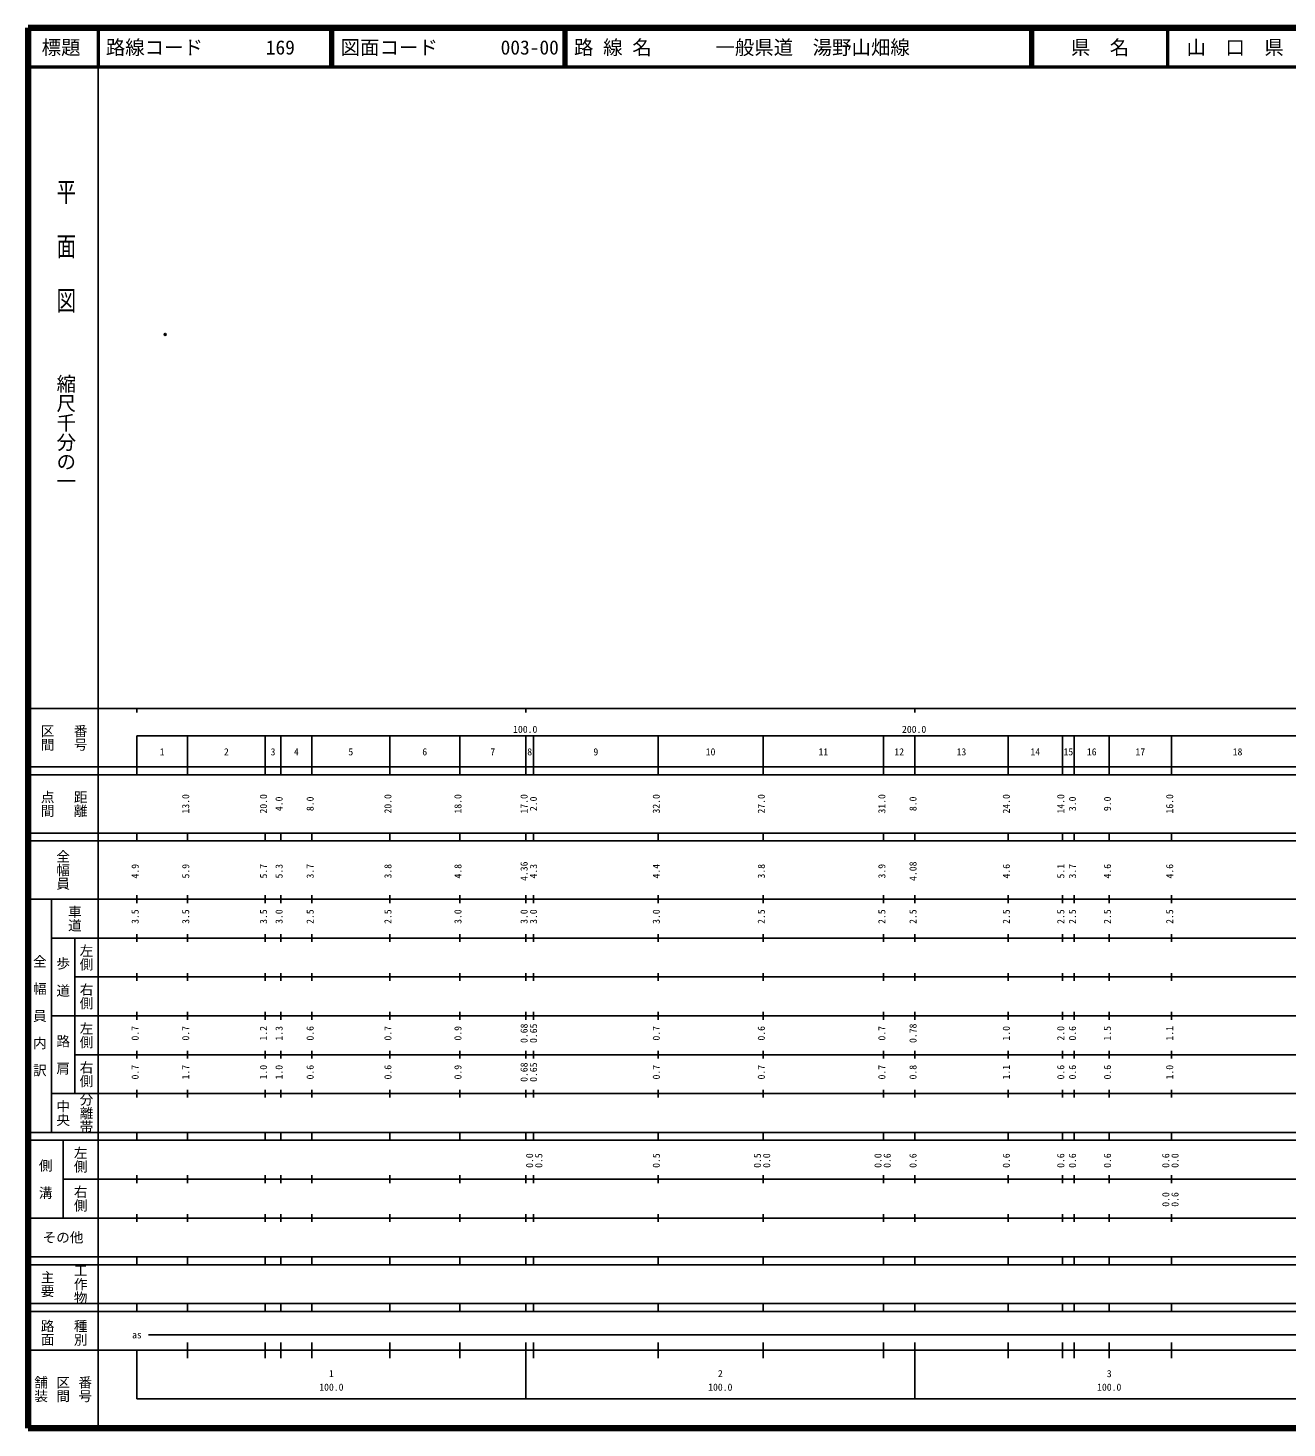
# Model space of a CAD drawing. Units: millimetres on the paper. Extents: x 40 to 680, y 20 to 380.
# Drawn here: x 40 to 363.7, y 20 to 380 of the extents above; entities that cross this region are included whole.
import ezdxf
from ezdxf.enums import TextEntityAlignment as Align

# ---------------------------------------------------------------- set-up
doc = ezdxf.new("R2010")
doc.units = ezdxf.units.MM
doc.header["$PDMODE"] = 32
doc.header["$PDSIZE"] = 0.5
doc.layers.add('M-OTRS', color=6, linetype='Continuous')
doc.layers.add('M-TTL-TXT', color=7, linetype='Continuous')
for name, color, linetype, lineweight in [('M-TTL', 2, 'Continuous', 140), ('M-TTL-BAND', 7, 'Continuous', 25), ('M-TTL-LINE', 7, 'Continuous', 50)]:
    doc.layers.add(name, color=color, linetype=linetype, lineweight=lineweight)
doc.styles.add('@ＭＳ ゴシック', font='')
doc.styles.add('ＭＳ ゴシック', font='')
doc.styles.get('@ＭＳ ゴシック').set_extended_font_data('@MS Gothic')
doc.styles.get('ＭＳ ゴシック').set_extended_font_data('MS Gothic')

msp = doc.modelspace()

# ---------------------------------------------------------------- linework, layer by layer
at = {"layer": 'M-OTRS'}
msp.add_point((75.277, 301.221), dxfattribs=at)
at = {"layer": 'M-TTL'}
for p, q in [((40, 380), (40, 20)), ((680, 380), (40, 380)), ((40, 20), (680, 20))]:
    msp.add_line(p, q, dxfattribs=at)
at = {"layer": 'M-TTL-BAND'}
for p, q in [((58, 370), (58, 20)), ((40, 205), (579, 205)), ((68, 205), (68, 204)), ((168, 205), (168, 204)), ((268, 205), (268, 204)), ((68, 198), (579, 198)), ((68, 198), (68, 188)), ((81, 188), (81, 198)), ((101, 188), (101, 198)), ((105, 188), (105, 198)), ((113, 188), (113, 198)), ((133, 188), (133, 198)), ((151, 188), (151, 198)), ((168, 188), (168, 198)), ((170, 188), (170, 198)), ((202, 188), (202, 198)), ((229, 188), (229, 198)), ((260, 188), (260, 198)), ((268, 188), (268, 198)), ((292, 188), (292, 198)), ((306, 188), (306, 198)), ((309, 188), (309, 198)), ((318, 188), (318, 198)), ((334, 188), (334, 198)), ((40, 190), (579, 190)), ((40, 188), (579, 188)), ((40, 173), (579, 173)), ((68, 171), (68, 173)), ((81, 171), (81, 173)), ((101, 171), (101, 173)), ((105, 171), (105, 173)), ((113, 171), (113, 173)), ((133, 171), (133, 173)), ((151, 171), (151, 173)), ((168, 171), (168, 173)), ((170, 171), (170, 173)), ((202, 171), (202, 173)), ((229, 171), (229, 173)), ((260, 171), (260, 173)), ((268, 171), (268, 173)), ((292, 171), (292, 173)), ((306, 171), (306, 173)), ((309, 171), (309, 173)), ((318, 171), (318, 173)), ((334, 171), (334, 173)), ((40, 171), (579, 171)), ((40, 156), (579, 156)), ((46, 96), (46, 156)), ((68, 155), (68, 157)), ((81, 155), (81, 157)), ((101, 155), (101, 157)), ((105, 155), (105, 157)), ((113, 155), (113, 157)), ((133, 155), (133, 157)), ((151, 155), (151, 157)), ((168, 155), (168, 157)), ((170, 155), (170, 157)), ((202, 155), (202, 157)), ((229, 155), (229, 157)), ((260, 155), (260, 157)), ((268, 155), (268, 157)), ((292, 155), (292, 157)), ((306, 155), (306, 157)), ((309, 155), (309, 157)), ((318, 155), (318, 157)), ((334, 155), (334, 157)), ((46, 146), (579, 146)), ((52, 146), (52, 106)), ((68, 145), (68, 147)), ((81, 145), (81, 147)), ((101, 145), (101, 147)), ((105, 145), (105, 147)), ((113, 145), (113, 147)), ((133, 145), (133, 147)), ((151, 145), (151, 147)), ((168, 145), (168, 147)), ((170, 145), (170, 147)), ((202, 145), (202, 147)), ((229, 145), (229, 147)), ((260, 145), (260, 147)), ((268, 145), (268, 147)), ((292, 145), (292, 147)), ((306, 145), (306, 147)), ((309, 145), (309, 147)), ((318, 145), (318, 147)), ((334, 145), (334, 147)), ((68, 135), (68, 137)), ((81, 135), (81, 137)), ((101, 135), (101, 137)), ((105, 135), (105, 137)), ((113, 135), (113, 137)), ((133, 135), (133, 137)), ((151, 135), (151, 137)), ((168, 135), (168, 137)), ((170, 135), (170, 137)), ((202, 135), (202, 137)), ((229, 135), (229, 137)), ((260, 135), (260, 137)), ((268, 135), (268, 137)), ((292, 135), (292, 137)), ((306, 135), (306, 137)), ((309, 135), (309, 137)), ((318, 135), (318, 137)), ((334, 135), (334, 137)), ((52, 136), (579, 136)), ((46, 126), (579, 126)), ((68, 125), (68, 127)), ((81, 125), (81, 127)), ((101, 125), (101, 127)), ((105, 125), (105, 127)), ((113, 125), (113, 127)), ((133, 125), (133, 127)), ((151, 125), (151, 127)), ((168, 125), (168, 127)), ((170, 125), (170, 127)), ((202, 125), (202, 127)), ((229, 125), (229, 127)), ((260, 125), (260, 127)), ((268, 125), (268, 127)), ((292, 125), (292, 127)), ((306, 125), (306, 127)), ((309, 125), (309, 127)), ((318, 125), (318, 127)), ((334, 125), (334, 127)), ((52, 116), (579, 116)), ((68, 115), (68, 117)), ((81, 115), (81, 117)), ((101, 115), (101, 117)), ((105, 115), (105, 117)), ((113, 115), (113, 117)), ((133, 115), (133, 117)), ((151, 115), (151, 117)), ((168, 115), (168, 117)), ((170, 115), (170, 117)), ((202, 115), (202, 117)), ((229, 115), (229, 117)), ((260, 115), (260, 117)), ((268, 115), (268, 117)), ((292, 115), (292, 117)), ((306, 115), (306, 117)), ((309, 115), (309, 117)), ((318, 115), (318, 117)), ((334, 115), (334, 117)), ((46, 106), (579, 106)), ((68, 105), (68, 107)), ((81, 105), (81, 107)), ((101, 105), (101, 107)), ((105, 105), (105, 107)), ((113, 105), (113, 107)), ((133, 105), (133, 107)), ((151, 105), (151, 107)), ((168, 105), (168, 107)), ((170, 105), (170, 107)), ((202, 105), (202, 107)), ((229, 105), (229, 107)), ((260, 105), (260, 107)), ((268, 105), (268, 107)), ((292, 105), (292, 107)), ((306, 105), (306, 107)), ((309, 105), (309, 107)), ((318, 105), (318, 107)), ((334, 105), (334, 107)), ((40, 96), (579, 96)), ((40, 94), (579, 94)), ((49, 94), (49, 74)), ((68, 94), (68, 96)), ((81, 94), (81, 96)), ((101, 94), (101, 96)), ((105, 94), (105, 96)), ((113, 94), (113, 96)), ((133, 94), (133, 96)), ((151, 94), (151, 96)), ((168, 94), (168, 96)), ((170, 94), (170, 96)), ((202, 94), (202, 96)), ((229, 94), (229, 96)), ((260, 94), (260, 96)), ((268, 94), (268, 96)), ((292, 94), (292, 96)), ((306, 94), (306, 96)), ((309, 94), (309, 96)), ((318, 94), (318, 96)), ((334, 94), (334, 96)), ((49, 84), (579, 84)), ((68, 83), (68, 85)), ((81, 83), (81, 85)), ((101, 83), (101, 85)), ((105, 83), (105, 85)), ((113, 83), (113, 85)), ((133, 83), (133, 85)), ((151, 83), (151, 85)), ((168, 83), (168, 85)), ((170, 83), (170, 85)), ((202, 83), (202, 85)), ((229, 83), (229, 85)), ((260, 83), (260, 85)), ((268, 83), (268, 85)), ((292, 83), (292, 85)), ((306, 83), (306, 85)), ((309, 83), (309, 85)), ((318, 83), (318, 85)), ((334, 83), (334, 85)), ((40, 74), (579, 74)), ((68, 73), (68, 75)), ((81, 73), (81, 75)), ((101, 73), (101, 75)), ((105, 73), (105, 75)), ((113, 73), (113, 75)), ((133, 73), (133, 75)), ((151, 73), (151, 75)), ((168, 73), (168, 75)), ((170, 73), (170, 75)), ((202, 73), (202, 75)), ((229, 73), (229, 75)), ((260, 73), (260, 75)), ((268, 73), (268, 75)), ((292, 73), (292, 75)), ((306, 73), (306, 75)), ((309, 73), (309, 75)), ((318, 73), (318, 75)), ((334, 73), (334, 75)), ((40, 64), (579, 64)), ((40, 62), (579, 62)), ((68, 62), (68, 64)), ((81, 62), (81, 64)), ((101, 62), (101, 64)), ((105, 62), (105, 64)), ((113, 62), (113, 64)), ((133, 62), (133, 64)), ((151, 62), (151, 64)), ((168, 62), (168, 64)), ((170, 62), (170, 64)), ((202, 62), (202, 64)), ((229, 62), (229, 64)), ((260, 62), (260, 64)), ((268, 62), (268, 64)), ((292, 62), (292, 64)), ((306, 62), (306, 64)), ((309, 62), (309, 64)), ((318, 62), (318, 64)), ((334, 62), (334, 64)), ((40, 52), (579, 52)), ((68, 50), (68, 52)), ((81, 50), (81, 52)), ((101, 50), (101, 52)), ((105, 50), (105, 52)), ((113, 50), (113, 52)), ((133, 50), (133, 52)), ((151, 50), (151, 52)), ((168, 50), (168, 52)), ((170, 50), (170, 52)), ((202, 50), (202, 52)), ((229, 50), (229, 52)), ((260, 50), (260, 52)), ((268, 50), (268, 52)), ((292, 50), (292, 52)), ((306, 50), (306, 52)), ((309, 50), (309, 52)), ((318, 50), (318, 52)), ((334, 50), (334, 52)), ((40, 50), (579, 50)), ((71, 44), (534.5, 44)), ((40, 40), (579, 40)), ((68, 40), (68, 27.5)), ((81, 38), (81, 42)), ((101, 38), (101, 42)), ((105, 38), (105, 42)), ((113, 38), (113, 42)), ((133, 38), (133, 42)), ((151, 38), (151, 42)), ((168, 27.5), (168, 42)), ((170, 38), (170, 42)), ((202, 38), (202, 42)), ((229, 38), (229, 42)), ((260, 38), (260, 42)), ((268, 27.5), (268, 42)), ((292, 38), (292, 42)), ((306, 38), (306, 42)), ((309, 38), (309, 42)), ((318, 38), (318, 42)), ((334, 38), (334, 42)), ((68, 27.5), (579, 27.5))]:
    msp.add_line(p, q, dxfattribs=at)
at = {"layer": 'M-TTL-LINE'}
for p, q in [((58, 380), (58, 370)), ((117.75, 380), (117.75, 370)), ((118.25, 380), (118.25, 370)), ((177.75, 380), (177.75, 370)), ((178.25, 380), (178.25, 370)), ((297.75, 380), (297.75, 370)), ((298.25, 380), (298.25, 370)), ((333, 380), (333, 370)), ((40, 370), (680, 370))]:
    msp.add_line(p, q, dxfattribs=at)

# ---------------------------------------------------------------- texts
at = {"layer": 'M-TTL-BAND', "style": '@ＭＳ ゴシック', "width": 1.4}
msp.add_text('平  面  図', height=3.666, rotation=270, dxfattribs=at).set_placement((49.777, 306.475), align=Align.MIDDLE_RIGHT)
at = {"layer": 'M-TTL-BAND', "style": '@ＭＳ ゴシック'}
msp.add_text('縮尺千分の一', height=3.666, rotation=270, dxfattribs=at).set_placement((49.777, 261.03), align=Align.MIDDLE_RIGHT)
for s, p in [('区間', (45, 197.5)), ('番号', (53.5, 197.5)), ('点間', (45, 180.5)), ('距離', (53.5, 180.5)), ('全幅員', (49, 163.5)), ('車道', (52, 151)), ('左側', (55, 141)), ('全\u3000幅\u3000員\u3000内\u3000訳', (43, 126)), ('歩\u3000道', (49, 136)), ('右側', (55, 131)), ('左側', (55, 121)), ('路\u3000肩', (49, 116)), ('右側', (55, 111)), ('分離帯', (55, 101)), ('中央', (49, 101)), ('左側', (53.5, 89)), ('側\u3000溝', (44.5, 84)), ('右側', (53.5, 79)), ('工作物', (53.5, 57)), ('主要', (45, 57)), ('路面', (45, 44.5)), ('種別', (53.5, 44.5)), ('舗装', (43.333, 30)), ('区間', (49, 30)), ('番号', (54.667, 30))]:
    msp.add_text(s, height=2.566, rotation=270, dxfattribs=at).set_placement(p, align=Align.MIDDLE_CENTER)
at = {"layer": 'M-TTL-BAND', "style": 'ＭＳ ゴシック'}
for s, p in [('100.0', (167.844, 198.195)), ('200.0', (267.844, 198.195)), ('1', (74.5, 192.405)), ('2', (91, 192.405)), ('3', (103, 192.405)), ('4', (109, 192.405)), ('5', (123, 192.405)), ('6', (142, 192.405)), ('7', (159.5, 192.405)), ('8', (169, 192.405)), ('9', (186, 192.405)), ('10', (215.5, 192.405)), ('11', (244.5, 192.405)), ('12', (264, 192.405)), ('13', (280, 192.405)), ('14', (299, 192.405)), ('15', (307.5, 192.405)), ('16', (313.5, 192.405)), ('17', (326, 192.405)), ('18', (351, 192.405)), ('as', (68, 42.5)), ('1', (118, 32.523)), ('2', (218, 32.523)), ('3', (318, 32.523)), ('100.0', (118, 29.033)), ('100.0', (218, 29.033)), ('100.0', (318, 29.033))]:
    msp.add_text(s, height=1.833, dxfattribs=at).set_placement(p, align=Align.BOTTOM_CENTER)
for s, p in [('13.0', (82, 180.5)), ('20.0', (102, 180.5)), ('4.0', (106, 180.5)), ('8.0', (114, 180.5)), ('20.0', (134, 180.5)), ('18.0', (152, 180.5)), ('17.0', (169, 180.5)), ('2.0', (171.418, 180.5)), ('32.0', (203, 180.5)), ('27.0', (230, 180.5)), ('31.0', (261, 180.5)), ('8.0', (269, 180.5)), ('24.0', (293, 180.5)), ('14.0', (307, 180.5)), ('3.0', (310, 180.5)), ('9.0', (319, 180.5)), ('16.0', (335, 180.5)), ('4.9', (69, 163.174)), ('5.9', (82, 163.174)), ('5.7', (102, 163.174)), ('5.3', (106, 163.174)), ('3.7', (114, 163.174)), ('3.8', (134, 163.174)), ('4.8', (152, 163.174)), ('4.36', (169, 163.174)), ('4.3', (171.418, 163.174)), ('4.4', (203, 163.174)), ('3.8', (230, 163.174)), ('3.9', (261, 163.174)), ('4.08', (269, 163.174)), ('4.6', (293, 163.174)), ('5.1', (307, 163.174)), ('3.7', (310, 163.174)), ('4.6', (319, 163.174)), ('4.6', (335, 163.174)), ('3.5', (69, 151.5)), ('3.5', (82, 151.5)), ('3.5', (102, 151.5)), ('3.0', (106, 151.5)), ('2.5', (114, 151.5)), ('2.5', (134, 151.5)), ('3.0', (152, 151.5)), ('3.0', (169, 151.5)), ('3.0', (171.418, 151.5)), ('3.0', (203, 151.5)), ('2.5', (230, 151.5)), ('2.5', (261, 151.5)), ('2.5', (269, 151.5)), ('2.5', (293, 151.5)), ('2.5', (307, 151.5)), ('2.5', (310, 151.5)), ('2.5', (319, 151.5)), ('2.5', (335, 151.5)), ('0.7', (69, 121.5)), ('0.7', (82, 121.5)), ('1.2', (102, 121.5)), ('1.3', (106, 121.5)), ('0.6', (114, 121.5)), ('0.7', (134, 121.5)), ('0.9', (152, 121.5)), ('0.68', (169, 121.5)), ('0.65', (171.418, 121.5)), ('0.7', (203, 121.5)), ('0.6', (230, 121.5)), ('0.7', (261, 121.5)), ('0.78', (269, 121.5)), ('1.0', (293, 121.5)), ('2.0', (307, 121.5)), ('0.6', (310, 121.5)), ('1.5', (319, 121.5)), ('1.1', (335, 121.5)), ('0.7', (69, 111.5)), ('1.7', (82, 111.5)), ('1.0', (102, 111.5)), ('1.0', (106, 111.5)), ('0.6', (114, 111.5)), ('0.6', (134, 111.5)), ('0.9', (152, 111.5)), ('0.68', (169, 111.5)), ('0.65', (171.418, 111.5)), ('0.7', (203, 111.5)), ('0.7', (230, 111.5)), ('0.7', (261, 111.5)), ('0.8', (269, 111.5)), ('1.1', (293, 111.5)), ('0.6', (307, 111.5)), ('0.6', (310, 111.5)), ('0.6', (319, 111.5)), ('1.0', (335, 111.5)), ('0.0', (170.418, 88.764)), ('0.5', (172.788, 88.764)), ('0.5', (203, 88.764)), ('0.5', (229, 88.764)), ('0.0', (231.37, 88.764)), ('0.0', (260, 88.764)), ('0.6', (262.37, 88.764)), ('0.6', (269, 88.764)), ('0.6', (293, 88.764)), ('0.6', (307, 88.764)), ('0.6', (310, 88.764)), ('0.6', (319, 88.764)), ('0.6', (334, 88.764)), ('0.0', (336.37, 88.764)), ('0.0', (334, 78.764)), ('0.6', (336.37, 78.764))]:
    msp.add_text(s, height=1.833, rotation=90, dxfattribs=at).set_placement(p, align=Align.BOTTOM_CENTER)
msp.add_text('その他', height=2.566, dxfattribs=at).set_placement((49, 69), align=Align.MIDDLE_CENTER)
at = {"layer": 'M-TTL-TXT', "style": 'ＭＳ ゴシック'}
for s, p in [('標題', (48.5, 375)), ('県\u3000名', (315.625, 375)), ('山\u3000口\u3000県', (350.375, 375))]:
    msp.add_text(s, height=3.666, dxfattribs=at).set_placement(p, align=Align.MIDDLE_CENTER)
for s, p in [('路線コード', (60, 375)), ('169', (101.142, 375)), ('図面コード', (120.38, 375)), ('003-00', (161.521, 375)), ('路 線 名', (180.38, 375)), ('一般県道\u3000湯野山畑線', (216.734, 375))]:
    msp.add_text(s, height=3.666, dxfattribs=at).set_placement(p, align=Align.MIDDLE_LEFT)

doc.saveas('drawing.dxf')
